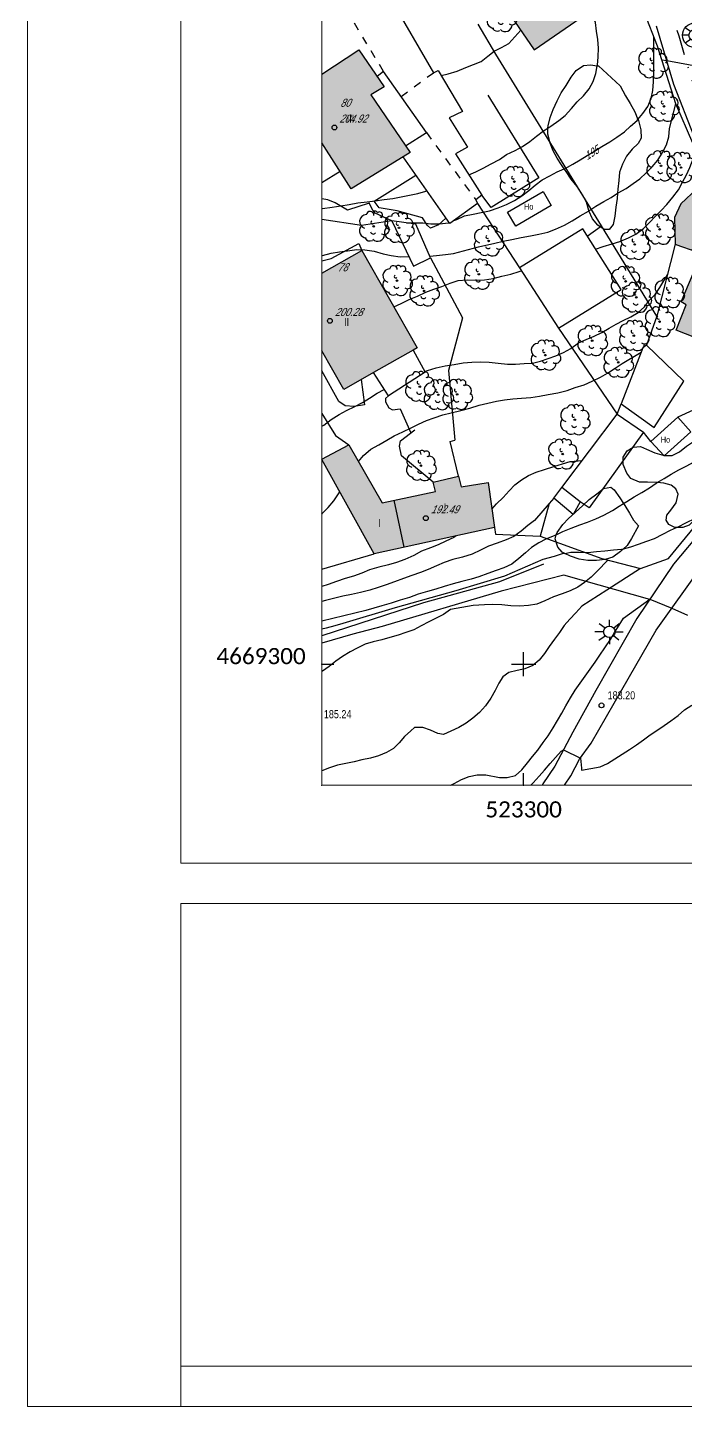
# Model space of a CAD drawing. Header units: metres. Extents: x 523239 to 523998, y 4669208 to 4669802.
# Drawn here: x 523238.5 to 523320, y 4669208 to 4669378.9 of the extents above; entities that cross this region are included whole.
import ezdxf
from ezdxf.enums import TextEntityAlignment as Align

# ---------------------------------------------------------------- set-up
doc = ezdxf.new("R2010")
doc.units = ezdxf.units.M
doc.header["$MEASUREMENT"] = 0
doc.header["$PDSIZE"] = -1
for name, pattern in [('CONTINU', [0, 0]), ('DISCONT', [2, 1, -1]), ('MORSE_D', [31.75, 12.7, -6.35, 0, -6.35, 0, -6.35])]:
    doc.linetypes.add(name, pattern=pattern)
for name, color, linetype in [('031006 Cota terreno', 9, 'Continuous'), ('031007 Cota edificio', 7, 'Continuous'), ('032011 Curva cada 1 m', 40, 'Continuous'), ('032015 Curva cada 5 m', 34, 'Continuous'), ('032022 Curva cada 1 m de baja fiabilidad', 40, 'Continuous'), ('032023 Curva cada 5 m de baja fiabilidad', 34, 'Continuous'), ('033006 Texto cota terreno', 9, 'Continuous'), ('033007 Texto cota edificio', 9, 'Continuous'), ('033015 Texto curva maestra', 42, 'Continuous'), ('042002 Arroyo', 4, 'Continuous'), ('052004 Porche Tejavana', 7, 'Continuous'), ('052006 Division alturas', 9, 'Continuous'), ('052016 Cobertizo', 7, 'Continuous'), ('052019 Cubierta edificio auxiliar', 9, 'DISCONT'), ('052020 Edificacion alero', 2, 'Continuous'), ('052024 Horreo', 7, 'Continuous'), ('052027 Edificacion por pie_alero', 2, 'Continuous'), ('053000 Textos varios', 7, 'Continuous'), ('053006 Texto altura edificio', 7, 'Continuous'), ('053009 Texto altura edificio predominante', 7, 'Continuous'), ('063002 Texto portal', 7, 'Continuous'), ('072001 Borde aglomerado u hormigon', 7, 'Continuous'), ('072003 Camino', 7, 'Continuous'), ('072027 Pavimento', 9, 'Continuous'), ('082001 Valla Alambrada', 7, 'ALAMBRADA'), ('082002 Muro Tapia', 6, 'Continuous'), ('082009 Linde Antigua', 104, 'Continuous'), ('101001 Arbol', 3, 'Continuous'), ('102002 Zona arbolada', 3, 'MASA'), ('141001 Farola baculo', 7, 'Continuous'), ('141002 Farola pie', 7, 'Continuous'), ('202001 Eje Calle', 254, 'MORSE_D'), ('990001 Sombreados', 7, 'Continuous'), ('992007 Cuadricula', 7, 'Continuous'), ('993007 Textos cuadricula', 7, 'Continuous')]:
    doc.layers.add(name, color=color, linetype=linetype)
doc.layers.add('992006 Lineas cajetin', color=7, linetype='Continuous', lineweight=0)
doc.styles.add('Legend', font='calibri.ttf')
doc.styles.get("Standard").update_dxf_attribs({"font": 'arial.ttf'})
doc.linetypes.add('ALAMBRADA', pattern='A,3,[131,GEOGRAMA.SHX,S=0.5,R=0,X=0,Y=0],3', length=6)
doc.linetypes.add('MASA', pattern='A,0.0001,[130,GEOGRAMA.SHX,S=0.5,R=180,X=0,Y=0],-2.9', length=2.9001)

# ---------------------------------------------------------------- blocks, each defined once
blk = doc.blocks.new('COTAP')
at = {"color": 0}
blk.add_circle((0, 0), 0.3, dxfattribs=at)
blk = doc.blocks.new('ARBOL')
at = {"color": 0}
blk.add_circle((0, 0), 0.0939, dxfattribs=at)
for centre, radius, start, end in [((-0.45, 1.37), 0.48, 359.2878, 173.6078), ((0.16, 1.55), 0.336, 23.1565, 160.4665), ((0.7, 1.41), 0.384, 301.578, 139.328), ((-0.9, 0.61), 0.852, 92.28, 254.58), ((-0.15, 0.51), 0.192, 119.14, 310.56), ((1.05, 0.46), 0.708, 319.8556, 114.7656), ((1.31, -0.4), 0.612, 235.5275, 62.0275), ((-0.89, -0.54), 0.888, 142.64, 266.54), ((-0.48, -1.08), 0.72, 213.78, 295.32), ((-0.06, -0.61), 0.336, 189.64, 323.88), ((0.48, -1), 0.852, 224.67, 0.24)]:
    blk.add_arc(centre, radius, start, end, dxfattribs=at)
blk = doc.blocks.new('FAROLAG')
at = {"color": 0}
for p, q in [((-0.71, 0), (-1.51, 0)), ((-1.17, 0.96), (-0.51, 0.49)), ((0, 0.71), (0, 1.51)), ((1.17, 0.95), (0.55, 0.45)), ((0.71, 0), (1.51, 0)), ((-1.17, -0.95), (-0.51, -0.48)), ((0, -0.71), (0, -1.51)), ((1.13, -1), (0.51, -0.49))]:
    blk.add_line(p, q, dxfattribs=at)
for radius in [1.51, 0.71]:
    blk.add_circle((0, 0), radius, dxfattribs=at)
blk = doc.blocks.new('FAROLA')
at = {"color": 0}
for p, q in [((-0.71, 0), (-1.79, 0)), ((-1.26, 1.02), (-0.51, 0.49)), ((0, 0.71), (0, 1.51)), ((1.21, 0.98), (0.55, 0.45)), ((0.71, 0), (1.71, 0)), ((-1.3, -1.04), (-0.51, -0.48)), ((0, -0.71), (0, -1.51)), ((1.17, -1.04), (0.51, -0.49))]:
    blk.add_line(p, q, dxfattribs=at)
blk.add_circle((0, 0), 0.71, dxfattribs=at)

msp = doc.modelspace()

# ---------------------------------------------------------------- hatches: boundary and pattern name
at = {"layer": '990001 Sombreados', "true_color": 0xafafaf}
for points in [[(523303.9, 4669390.49), (523305.35, 4669391.69), (523311.49, 4669383.21), (523301.3, 4669376.15), (523297.51, 4669381.66), (523300.9, 4669383.89), (523299.64, 4669385.81), (523304.65, 4669389.44)], [(523275, 4669373.13), (523279.58, 4669376.13), (523282.72, 4669371.57), (523281.06, 4669370.58), (523285.93, 4669363.43), (523278.64, 4669358.9), (523275, 4669364.62)], [(523332.31, 4669353.2), (523326.28, 4669356.34), (523323.45, 4669357.89), (523323.08, 4669359.68), (523321.54, 4669358.94), (523321.5, 4669358.96), (523319.48, 4669357.04), (523318.67, 4669355.37), (523318.79, 4669352.04), (523319.45, 4669351.81), (523320.86, 4669351.32), (523321.96, 4669353.03), (523324.05, 4669351.73), (523323.95, 4669351.53), (523333.52, 4669346.71), (523335.14, 4669350.23), (523331.98, 4669352.03)], [(523275, 4669348.44), (523279.97, 4669351.26), (523286.8, 4669339.19), (523286.31, 4669338.91), (523281.4, 4669336.13), (523277.71, 4669334.04), (523275, 4669338.83)], [(523322.96, 4669348.75), (523332.89, 4669344.84), (523329.84, 4669337.09), (523318.89, 4669341.4), (523320.13, 4669344.54), (523319.52, 4669344.91), (523321.59, 4669349.78), (523323.14, 4669349.21)], [(523275, 4669325.42), (523278.33, 4669327.2), (523282.47, 4669320.01), (523289.09, 4669321.42), (523288.8, 4669322.56), (523291.93, 4669323.28), (523292.28, 4669321.96), (523295.6, 4669322.51), (523296.38, 4669316.94), (523281.47, 4669313.68), (523275, 4669325.37)]]:
    msp.add_hatch(color=253, dxfattribs=at).paths.add_polyline_path(points, flags=0)

# ---------------------------------------------------------------- linework, layer by layer
at = {"layer": '032011 Curva cada 1 m'}
for points, elevation in [([(523309.13, 4669374.16), (523309.15, 4669374.26), (523309.23, 4669375.27), (523309.26, 4669376.36), (523309.2, 4669377.42), (523309.03, 4669378.47), (523308.91, 4669379.52), (523308.55, 4669380.5), (523308.39, 4669381.06)], 196), ([(523289.78, 4669372.96), (523290.67, 4669373.15), (523291.75, 4669373.48), (523292.83, 4669373.95), (523293.8, 4669374.32), (523294.73, 4669374.7), (523295.55, 4669375.37), (523296.35, 4669375.99), (523297.27, 4669376.42), (523298.17, 4669376.91), (523299.64, 4669378.57)], 197), ([(523324.67, 4669373.51), (523317.73, 4669374.77), (523317.13, 4669374.88)], 193), ([(523311.64, 4669358.36), (523311.73, 4669358.42), (523312.71, 4669358.96), (523313.56, 4669359.57), (523314.38, 4669360.15), (523315.19, 4669360.9), (523315.94, 4669361.62), (523316.63, 4669362.48), (523317.22, 4669363.42), (523317.68, 4669364.35), (523317.99, 4669365.37), (523318.05, 4669366.39), (523318.85, 4669369.45)], 194), ([(523293.23, 4669360.63), (523294.08, 4669361), (523294.98, 4669361.46), (523295.99, 4669362.02), (523296.99, 4669362.54), (523297.89, 4669363.15), (523298.94, 4669363.67), (523299.84, 4669364.18), (523300.75, 4669364.77), (523301.61, 4669365.44), (523302.46, 4669366.09), (523303.01, 4669366.45)], 196), ([(523308.9, 4669351.45), (523309.87, 4669351.76), (523310.95, 4669352.11), (523311.92, 4669352.37), (523313, 4669352.82), (523313.9, 4669353.29), (523314.83, 4669353.98), (523315.58, 4669354.76), (523316.29, 4669355.48), (523317.04, 4669356.24), (523317.76, 4669356.98), (523318.5, 4669357.9), (523319.19, 4669358.78), (523319.68, 4669359.75), (523320.16, 4669360.66), (523320.59, 4669361.57), (523321.39, 4669363.59)], 193), ([(523275, 4669356.48), (523275.1, 4669356.49), (523276.29, 4669356.63), (523277.37, 4669356.81), (523278.39, 4669356.97), (523279.44, 4669357.17), (523280.6, 4669357.31), (523281.6, 4669357.43), (523282.71, 4669357.58), (523283.78, 4669357.72), (523284.84, 4669357.94), (523285.86, 4669358.12), (523286.88, 4669358.34), (523287.88, 4669358.64), (523287.99, 4669358.68)], 196), ([(523288.4, 4669350.55), (523289.19, 4669350.64), (523290.31, 4669350.77), (523291.32, 4669350.89), (523294.42, 4669351.74), (523296.43, 4669352.17), (523297.48, 4669352.44), (523298.54, 4669352.64), (523299.69, 4669352.9), (523300.87, 4669353.1), (523301.88, 4669353.3), (523303, 4669353.55), (523303.96, 4669353.91), (523305.06, 4669354.41), (523306.01, 4669354.96), (523307, 4669355.57), (523308.03, 4669356.16), (523308.07, 4669356.19)], 194), ([(523275, 4669350.64), (523275.07, 4669350.67), (523276.14, 4669350.94), (523277.2, 4669351.12), (523278.2, 4669351.24), (523279.33, 4669351.38), (523280.33, 4669351.37), (523281.5, 4669351.2), (523282.6, 4669350.87), (523283.59, 4669350.67), (523284.7, 4669350.5), (523285.78, 4669350.53)], 194), ([(523283.92, 4669344.28), (523284.81, 4669344.7), (523285.82, 4669345.19), (523286.85, 4669345.63), (523287.88, 4669346.1), (523288.86, 4669346.47), (523289.86, 4669346.81), (523290.91, 4669347.22), (523291.89, 4669347.55), (523293.01, 4669347.65), (523294.14, 4669347.58), (523295.14, 4669347.62), (523296.24, 4669347.81), (523297.3, 4669348.09), (523298.43, 4669348.34), (523299.44, 4669348.68), (523299.71, 4669348.77)], 193), ([(523287.78, 4669336.27), (523288.11, 4669336.4), (523289.18, 4669336.74), (523290.26, 4669336.99), (523291.4, 4669337.16), (523292.5, 4669337.34), (523293.58, 4669337.42), (523294.66, 4669337.48), (523295.71, 4669337.43), (523296.86, 4669337.3), (523297.99, 4669337.18), (523299, 4669337.18), (523300.06, 4669337.28), (523301.11, 4669337.32), (523302.1, 4669337.57), (523303.05, 4669337.9), (523304, 4669338.23), (523304.95, 4669338.61), (523305.86, 4669339.14), (523306.78, 4669339.81), (523307.73, 4669340.22), (523308.73, 4669340.65), (523309.69, 4669341.11), (523310.58, 4669341.63), (523311.46, 4669342.12), (523312.35, 4669342.6), (523313.26, 4669343.06), (523314.17, 4669343.6), (523314.97, 4669344.27), (523315.59, 4669345.11), (523316.3, 4669345.83), (523316.86, 4669346.69), (523317.81, 4669348.24)], 192), ([(523279.54, 4669325.1), (523280.16, 4669325.85), (523281.06, 4669326.64), (523282.07, 4669327.19), (523283.07, 4669327.78), (523283.96, 4669328.28), (523285.03, 4669328.8), (523286.05, 4669329.29), (523286.97, 4669329.74), (523287.96, 4669330.18), (523288.93, 4669330.53), (523289.99, 4669330.89), (523291.01, 4669331.16), (523292.22, 4669331.43), (523293.32, 4669331.73), (523294.48, 4669332.08), (523295.57, 4669332.34), (523296.64, 4669332.58), (523297.62, 4669332.76), (523298.67, 4669332.88), (523299.75, 4669332.97), (523300.91, 4669333.06), (523301.98, 4669333.2), (523303.03, 4669333.44), (523304.22, 4669333.62), (523305.38, 4669333.91), (523306.4, 4669334.27), (523307.48, 4669334.62), (523308.49, 4669335.08), (523309.52, 4669335.59), (523310.41, 4669336.08), (523311.32, 4669336.67), (523312.21, 4669337.26), (523314.57, 4669338.67)], 191), ([(523275, 4669329.5), (523275.26, 4669329.64), (523276.16, 4669330.34), (523277.15, 4669330.96), (523278.05, 4669331.45), (523279.07, 4669331.95), (523280.03, 4669332.42), (523280.9, 4669332.98), (523281.87, 4669333.6), (523282.74, 4669334.05)], 192), ([(523275, 4669318.6), (523275.1, 4669318.7), (523275.8, 4669319.42), (523276.47, 4669320.23), (523277.14, 4669321.24), (523277.22, 4669321.36)], 191), ([(523312.36, 4669319.91), (523312.8, 4669320.18), (523313.68, 4669320.73), (523314.63, 4669321.27), (523315.58, 4669321.86), (523316.43, 4669322.43), (523316.56, 4669322.5)], 188), ([(523303.18, 4669319.9), (523301.34, 4669317.82), (523300.53, 4669317.17), (523299.7, 4669316.47), (523298.77, 4669315.83), (523297.85, 4669315.39), (523296.72, 4669315.01), (523295.64, 4669314.61), (523294.66, 4669314.12), (523293.63, 4669313.64), (523292.44, 4669313.28), (523291.21, 4669312.96), (523290.15, 4669312.61), (523289.2, 4669312.17), (523288.19, 4669311.72), (523287.23, 4669311.38), (523286.16, 4669311), (523285.12, 4669310.62), (523284.01, 4669310.22), (523282.95, 4669309.84), (523281.98, 4669309.49), (523280.93, 4669309.18), (523279.79, 4669308.88), (523278.66, 4669308.64), (523277.61, 4669308.44), (523276.6, 4669308.19), (523275.47, 4669307.91), (523275, 4669307.77)], 189), ([(523304.05, 4669316.03), (523303.87, 4669315.94), (523302.77, 4669315.51), (523301.87, 4669315.05), (523300.98, 4669314.46), (523300.23, 4669313.79), (523299.41, 4669313.09), (523298.53, 4669312.4), (523297.53, 4669311.94), (523296.58, 4669311.6), (523295.58, 4669311.23), (523294.45, 4669310.84), (523293.49, 4669310.54), (523292.33, 4669310.24), (523291.26, 4669309.94), (523290.15, 4669309.62), (523289.12, 4669309.29), (523288.07, 4669309.01), (523286.94, 4669308.66), (523285.88, 4669308.26), (523284.72, 4669307.92), (523283.57, 4669307.54), (523282.43, 4669307.24), (523280.46, 4669306.65), (523275, 4669305.34)], 188), ([(523312.37, 4669314.31), (523313.3, 4669314.55), (523314.25, 4669314.86), (523315.25, 4669315.23), (523316.23, 4669315.57), (523317.26, 4669316.1), (523318.19, 4669316.59), (523318.95, 4669316.94)], 187), ([(523305.12, 4669313.73), (523304.79, 4669313.66), (523303.77, 4669313.33), (523302.39, 4669312.98), (523297.62, 4669310.92), (523291.58, 4669309.09), (523284.08, 4669306.98), (523277.6, 4669305.04), (523276.6, 4669304.76), (523275.55, 4669304.48), (523275, 4669304.35)], 187), ([(523310.45, 4669312.9), (523309.13, 4669311.53), (523308.38, 4669310.78), (523307.55, 4669310.14), (523306.73, 4669309.54), (523305.76, 4669309.08), (523304.76, 4669308.73), (523303.7, 4669308.35), (523302.62, 4669307.86), (523301.64, 4669307.45), (523300.59, 4669307.26), (523299.49, 4669307.19), (523298.41, 4669307.21), (523297.29, 4669307.35), (523296.18, 4669307.4), (523295.16, 4669307.36), (523293.75, 4669307.27), (523290.93, 4669306.78), (523290.08, 4669306.17), (523289.18, 4669305.71), (523288.27, 4669305.25), (523287.32, 4669304.73), (523286.38, 4669304.26), (523285.42, 4669303.94), (523284.45, 4669303.61), (523283.44, 4669303.31), (523282.44, 4669303), (523281.35, 4669302.78), (523280.36, 4669302.49), (523279.39, 4669302), (523278.5, 4669301.53), (523277.57, 4669300.95), (523276.74, 4669300.35), (523275.9, 4669299.71), (523275.07, 4669299.14), (523275, 4669299.1)], 186), ([(523290.97, 4669285), (523291.38, 4669285.19), (523292.31, 4669285.69), (523293.24, 4669286.06), (523294.26, 4669286.28), (523295.33, 4669286.27), (523297.02, 4669285.97), (523297.98, 4669285.96), (523298.98, 4669286.19), (523299.78, 4669286.92), (523300.48, 4669287.75), (523301.11, 4669288.55), (523301.75, 4669289.35), (523302.41, 4669290.27), (523303.02, 4669291.12), (523303.65, 4669292.09), (523304.18, 4669293), (523304.72, 4669293.93), (523305.24, 4669294.83), (523305.79, 4669295.81), (523306.4, 4669296.78), (523307.02, 4669297.63), (523307.61, 4669298.53), (523308.23, 4669299.39), (523308.86, 4669300.23), (523309.44, 4669301.11), (523310.05, 4669302.03), (523310.76, 4669303.05), (523311.27, 4669303.91), (523311.83, 4669304.82), (523312.38, 4669305.71), (523315.64, 4669308.05), (523318.35, 4669306.93), (523320.29, 4669306.06)], 184), ([(523300.91, 4669285), (523301.2, 4669285.3), (523301.93, 4669286.1), (523302.59, 4669286.86), (523303.28, 4669287.67), (523303.93, 4669288.45), (523304.63, 4669289.2), (523304.95, 4669289.38), (523307.03, 4669288.34), (523307.15, 4669287.09), (523307.18, 4669286.86), (523309.49, 4669287.27), (523310.41, 4669287.67), (523311.28, 4669288.28), (523312.2, 4669288.85), (523313.12, 4669289.42), (523313.99, 4669290.01), (523314.85, 4669290.61), (523315.68, 4669291.22), (523316.52, 4669291.79), (523317.41, 4669292.38), (523318.24, 4669292.99), (523319.13, 4669293.64), (523319.93, 4669294.32), (523320.83, 4669294.92)], 183)]:
    msp.add_lwpolyline(points, dxfattribs=dict(at, elevation=elevation))
at = {"layer": '032015 Curva cada 5 m'}
for points, elevation in [([(523314.16, 4669367.49), (523314.78, 4669368.24), (523315.37, 4669369.1), (523315.8, 4669370.12), (523316.02, 4669371.12), (523316.09, 4669372.16), (523316.13, 4669373.18), (523316.15, 4669377.73)], 195), ([(523291.35, 4669354.97), (523291.73, 4669355.13), (523292.68, 4669355.56), (523293.73, 4669355.79), (523294.72, 4669355.98), (523295.78, 4669356.18), (523296.83, 4669356.56), (523297.87, 4669356.97), (523298.87, 4669357.48), (523299.77, 4669358.04), (523300.66, 4669358.69), (523301.44, 4669359.36), (523302.29, 4669360.04), (523303.23, 4669360.54), (523304.16, 4669361.04), (523305.02, 4669361.39)], 195), ([(523285.48, 4669354.69), (523286.49, 4669354.68), (523287.52, 4669354.68), (523288.52, 4669354.59), (523289.59, 4669354.58), (523290.69, 4669354.7), (523290.75, 4669354.73)], 195), ([(523296.06, 4669319.22), (523296.64, 4669319.88), (523297.46, 4669320.65), (523298.2, 4669321.48), (523298.92, 4669322.24), (523299.72, 4669322.86), (523300.59, 4669323.4), (523301.56, 4669323.81), (523302.59, 4669324.14), (523303.73, 4669324.49), (523304.8, 4669324.82), (523305.76, 4669325.11), (523307.25, 4669325.25)], 190), ([(523291.65, 4669315.91), (523291.35, 4669315.69), (523290.38, 4669315.24), (523289.41, 4669314.8), (523288.45, 4669314.42), (523287.35, 4669314.01), (523286.39, 4669313.48), (523285.29, 4669312.96), (523284.23, 4669312.59), (523283.26, 4669312.33), (523282.07, 4669312.01), (523280.92, 4669311.68), (523279.94, 4669311.27), (523278.93, 4669310.92), (523277.89, 4669310.63), (523276.81, 4669310.24), (523275.77, 4669309.86), (523275, 4669309.64)], 190), ([(523314.48, 4669311.85), (523310.31, 4669309.17), (523307.21, 4669307.17), (523306.48, 4669306.37), (523305.74, 4669305.59), (523305.04, 4669304.78), (523304.43, 4669303.91), (523303.83, 4669303.08), (523303.17, 4669302.17), (523302.58, 4669301.33), (523301.92, 4669300.5), (523301.14, 4669299.84), (523300.16, 4669299.43), (523299.19, 4669299.2), (523298.18, 4669298.95), (523297.43, 4669298.42), (523296.94, 4669297.63), (523296.48, 4669296.72), (523295.93, 4669295.79), (523295.26, 4669294.84), (523294.53, 4669294.02), (523293.72, 4669293.31), (523292.89, 4669292.68), (523291.96, 4669292.15), (523291, 4669291.69), (523290.06, 4669291.3), (523289.39, 4669291.4), (523288.48, 4669291.83), (523287.51, 4669292.14), (523286.5, 4669292.13), (523286.01, 4669291.74), (523285.24, 4669291.04), (523284.58, 4669290.24), (523283.87, 4669289.53), (523283, 4669289.04), (523282.01, 4669288.65), (523281.04, 4669288.35), (523279.97, 4669288.13), (523278.99, 4669287.89), (523277.99, 4669287.67), (523276.95, 4669287.5), (523275.93, 4669287.17), (523275, 4669286.78)], 185)]:
    msp.add_lwpolyline(points, dxfattribs=dict(at, elevation=elevation))
at = {"layer": '032022 Curva cada 1 m de baja fiabilidad'}
for points, elevation in [([(523303.01, 4669366.45), (523303.37, 4669366.7), (523304.35, 4669367.37), (523305.14, 4669367.99), (523305.94, 4669368.88), (523306.64, 4669369.7), (523307.4, 4669370.43), (523308.1, 4669371.32), (523308.61, 4669372.22), (523308.96, 4669373.2), (523309.13, 4669374.16)], 196), ([(523308.07, 4669356.19), (523308.95, 4669356.75), (523309.93, 4669357.34), (523310.83, 4669357.85), (523311.64, 4669358.36)], 194), ([(523316.56, 4669322.5), (523317.41, 4669323.02), (523318.28, 4669323.55), (523319.21, 4669324.1), (523320.13, 4669324.56), (523321.13, 4669325.06), (523322.03, 4669325.66), (523322.82, 4669326.35), (523323.81, 4669326.95), (523324.71, 4669327.59), (523325.6, 4669328.19), (523326.51, 4669328.83), (523327.4, 4669329.55), (523328.18, 4669330.3), (523329, 4669330.95), (523329.8, 4669331.72), (523331.26, 4669332.71)], 188), ([(523304.05, 4669316.03), (523304.85, 4669316.45), (523305.89, 4669316.87), (523306.96, 4669317.25), (523307.92, 4669317.6), (523308.95, 4669318), (523309.94, 4669318.46), (523311.01, 4669319.05), (523311.85, 4669319.6), (523312.36, 4669319.91)], 188), ([(523318.95, 4669316.94), (523319.14, 4669317.03), (523320.09, 4669317.53), (523321.31, 4669318.1)], 187), ([(523305.12, 4669313.73), (523305.85, 4669313.89), (523306.86, 4669313.88), (523307.94, 4669313.84), (523309.02, 4669313.95), (523310.04, 4669314.05), (523311.12, 4669314.16), (523312.14, 4669314.25), (523312.37, 4669314.31)], 187)]:
    msp.add_lwpolyline(points, dxfattribs=dict(at, elevation=elevation))
at = {"layer": '032023 Curva cada 5 m de baja fiabilidad', "elevation": 195}
msp.add_lwpolyline([(523305.02, 4669361.39), (523305.14, 4669361.44), (523306.09, 4669361.98), (523306.99, 4669362.49), (523307.88, 4669363.03), (523308.76, 4669363.59), (523309.68, 4669364.17), (523310.67, 4669364.75), (523311.56, 4669365.32), (523312.51, 4669365.96), (523313.24, 4669366.66), (523314.08, 4669367.39), (523314.16, 4669367.49)], dxfattribs=at)
at = {"layer": '042002 Arroyo', "flags": 128}
msp.add_lwpolyline([(523302.48, 4669312.38), (523297, 4669310.19), (523287.6, 4669307.58), (523275, 4669303.51)], dxfattribs=at)
at = {"layer": '052004 Porche Tejavana', "flags": 128}
for points in [[(523299.48, 4669349.12), (523304.32, 4669341.63), (523312.07, 4669346.43), (523307.33, 4669353.94), (523299.48, 4669349.12)], [(523286.31, 4669338.91), (523287.81, 4669336.21), (523283.25, 4669333.25), (523281.4, 4669336.13)], [(523303.74, 4669320.57), (523304.72, 4669321.88)], [(523307.02, 4669320.13), (523306.13, 4669318.55), (523303.74, 4669320.57)]]:
    msp.add_lwpolyline(points, dxfattribs=at)
at = {"layer": '052006 Division alturas', "flags": 128}
msp.add_lwpolyline([(523285.19, 4669314.49), (523283.98, 4669320.33)], dxfattribs=at)
at = {"layer": '052016 Cobertizo', "flags": 128}
for points in [[(523283.49, 4669382.5), (523288.82, 4669373.31), (523289.41, 4669373.59), (523292.41, 4669368.5), (523290.76, 4669367.73), (523293.04, 4669364.07), (523291.56, 4669363.26), (523294.83, 4669358.12), (523294.06, 4669357.55), (523294.27, 4669357.1), (523290.84, 4669354.6), (523285.06, 4669362.89)], [(523285.37, 4669364.25), (523287.96, 4669365.89), (523282.66, 4669373.45), (523281.85, 4669372.84)], [(523277.27, 4669361.05), (523275, 4669359.67)], [(523288.48, 4669350.38), (523286.65, 4669354.52), (523283.69, 4669354.95), (523286.34, 4669349.34), (523288.48, 4669350.38)], [(523315.21, 4669339.55), (523314.77, 4669339.2), (523312.1, 4669332.27), (523316.18, 4669329.34), (523319.86, 4669335.06), (523315.21, 4669339.55)], [(523304.72, 4669321.88), (523311.57, 4669331), (523314.85, 4669328.75), (523308.12, 4669319.36), (523307.02, 4669320.13)], [(523307.02, 4669320.13), (523304.72, 4669321.88)]]:
    msp.add_lwpolyline(points, dxfattribs=at)
at = {"layer": '052019 Cubierta edificio auxiliar', "flags": 128}
for points in [[(523282.66, 4669373.45), (523278.75, 4669379.92)], [(523284.83, 4669370.35), (523288.82, 4669373.31)], [(523287.96, 4669365.89), (523294.06, 4669357.55)]]:
    msp.add_lwpolyline(points, dxfattribs=at)
at = {"layer": '052020 Edificacion alero', "flags": 128}
for points in [[(523299.64, 4669385.81), (523300.9, 4669383.89), (523297.51, 4669381.66), (523301.3, 4669376.15), (523311.49, 4669383.21), (523305.35, 4669391.69), (523303.9, 4669390.49)], [(523275, 4669373.13), (523279.58, 4669376.13), (523282.72, 4669371.57), (523281.06, 4669370.58), (523285.93, 4669363.43)], [(523285.93, 4669363.43), (523278.64, 4669358.9), (523275, 4669364.62)], [(523275, 4669325.42), (523278.33, 4669327.2), (523282.47, 4669320.01), (523289.09, 4669321.42), (523288.8, 4669322.56), (523291.93, 4669323.28), (523292.28, 4669321.96), (523295.6, 4669322.51), (523296.38, 4669316.94)], [(523296.38, 4669316.94), (523281.47, 4669313.68), (523275, 4669325.37)]]:
    msp.add_lwpolyline(points, dxfattribs=at)
at = {"layer": '052024 Horreo', "flags": 128}
for points in [[(523298.01, 4669356.02), (523302.4, 4669358.59), (523303.41, 4669356.86), (523299.03, 4669354.29), (523298.01, 4669356.02)], [(523315.77, 4669327.61), (523319.09, 4669330.6), (523320.71, 4669328.79), (523317.39, 4669325.81), (523315.77, 4669327.61)]]:
    msp.add_lwpolyline(points, dxfattribs=at)
at = {"layer": '052027 Edificacion por pie_alero', "flags": 128}
for points in [[(523323.08, 4669359.68), (523321.54, 4669358.94), (523321.5, 4669358.96), (523319.48, 4669357.04), (523318.67, 4669355.37), (523318.79, 4669352.04), (523319.45, 4669351.81), (523320.86, 4669351.32), (523321.96, 4669353.03), (523324.05, 4669351.73), (523323.95, 4669351.53), (523333.52, 4669346.71), (523335.14, 4669350.23), (523331.98, 4669352.03), (523332.31, 4669353.2)], [(523275, 4669348.44), (523279.97, 4669351.26)], [(523279.97, 4669351.26), (523286.8, 4669339.19), (523286.31, 4669338.91), (523281.4, 4669336.13), (523277.71, 4669334.04), (523275, 4669338.83)], [(523322.96, 4669348.75), (523332.89, 4669344.84), (523329.84, 4669337.09), (523318.89, 4669341.4), (523320.13, 4669344.54), (523319.52, 4669344.91), (523321.59, 4669349.78), (523323.14, 4669349.21), (523322.96, 4669348.75)]]:
    msp.add_lwpolyline(points, dxfattribs=at)
at = {"layer": '072001 Borde aglomerado u hormigon', "flags": 128}
msp.add_lwpolyline([(523365.01, 4669370.49), (523363.69, 4669371.56), (523359.95, 4669366.49), (523354.31, 4669359.66), (523344.25, 4669349.92), (523343.37, 4669349.64), (523342.24, 4669349.57), (523337.67, 4669351.07), (523331.81, 4669354.19), (523326.98, 4669356.87), (523323.64, 4669359.94), (523321.12, 4669365.42), (523318.59, 4669371.86), (523316.44, 4669379.09)], dxfattribs=at)
at = {"layer": '072003 Camino', "flags": 128}
for points in [[(523338.28, 4669348.21), (523338.96, 4669348.58), (523339.25, 4669348.38), (523339.28, 4669347.94), (523339.16, 4669347.39), (523338.19, 4669344.2), (523335.63, 4669337.95), (523332.78, 4669331.83), (523330.36, 4669326.96), (523325.91, 4669321.15), (523318.58, 4669312.41), (523314.04, 4669305.67), (523308.94, 4669296.75), (523306.11, 4669291.58), (523303.88, 4669287.35), (523302.39, 4669285.16), (523302.28, 4669285)], [(523305.07, 4669285), (523305.86, 4669286.16), (523306.94, 4669288.21), (523308.35, 4669290.2), (523312.15, 4669296.81), (523316.42, 4669304.21), (523322.1, 4669312.19), (523329.2, 4669320.06)]]:
    msp.add_lwpolyline(points, dxfattribs=at)
at = {"layer": '072027 Pavimento', "flags": 128}
for points in [[(523284.32, 4669356.2), (523282.12, 4669356.56), (523281.5, 4669357.4), (523286.65, 4669360.61)], [(523283.69, 4669354.95), (523281.62, 4669355.89), (523281.32, 4669356.26), (523280.88, 4669357.13), (523278.16, 4669356.28), (523276.67, 4669357.18), (523275.73, 4669357.55), (523275, 4669357.67)], [(523275, 4669350), (523276.17, 4669350.28), (523279.57, 4669352.12), (523279.97, 4669351.26)], [(523279.88, 4669335.27), (523280.3, 4669332.15), (523278.99, 4669331.94), (523277.91, 4669332.01), (523277.11, 4669332.54), (523275, 4669336.36)], [(523283.25, 4669333.25), (523282.9, 4669332.93), (523282.87, 4669332.52), (523283.32, 4669331.76), (523283.74, 4669331.52), (523284.7, 4669331.66), (523286.03, 4669328.68)], [(523328.85, 4669327.04), (523320.99, 4669331.49), (523319.09, 4669330.6)], [(523275, 4669331.07), (523276.68, 4669328.33), (523278.33, 4669327.2)], [(523315.77, 4669327.61), (523314.85, 4669328.75)]]:
    msp.add_lwpolyline(points, dxfattribs=at)
at = {"layer": '082001 Valla Alambrada', "flags": 128}
for points in [[(523283.69, 4669354.95), (523279.9, 4669354.37), (523275, 4669355.12)], [(523288.48, 4669350.38), (523292.44, 4669342.92), (523290.68, 4669336.38), (523291.47, 4669327.75)], [(523296.38, 4669316.94), (523296.5, 4669316.12), (523302.06, 4669315.87)], [(523275, 4669311.76), (523281.47, 4669313.68)]]:
    msp.add_lwpolyline(points, dxfattribs=at)
at = {"layer": '082002 Muro Tapia', "flags": 128}
for points in [[(523323.08, 4669359.68), (523318.85, 4669369.45), (523316.59, 4669376.6), (523313.35, 4669384.91)], [(523309.64, 4669354.32), (523296.57, 4669375.62), (523294.36, 4669379.32)], [(523295.56, 4669370.53), (523301.88, 4669360.26), (523295.98, 4669356.59), (523294.83, 4669358.12)], [(523294.27, 4669357.1), (523299.48, 4669349.12)], [(523290.37, 4669355.28), (523289.44, 4669354.45), (523288.47, 4669354.04), (523288.11, 4669354.35), (523287.49, 4669355.33), (523284.32, 4669356.2)], [(523307.89, 4669353.05), (523309.64, 4669354.32)], [(523316.5, 4669343.14), (523309.64, 4669354.32)], [(523318.79, 4669352.04), (523316.5, 4669343.14)], [(523303.74, 4669320.57), (523303.18, 4669319.9), (523302.06, 4669315.87), (523309.69, 4669313.1), (523314.48, 4669311.85), (523317.93, 4669313.1), (523325.21, 4669321.95), (523329.84, 4669328.42), (523333.66, 4669335.62), (523338.3, 4669346.56), (523338.28, 4669348.21)], [(523304.32, 4669341.63), (523311.57, 4669331), (523312.1, 4669332.27)], [(523316.5, 4669343.14), (523315.21, 4669339.55)], [(523288.8, 4669322.56), (523284.89, 4669325.82), (523284.61, 4669327.03), (523284.74, 4669327.66), (523286.52, 4669329.06)], [(523291.93, 4669323.28), (523290.88, 4669327.61), (523291.47, 4669327.75)]]:
    msp.add_lwpolyline(points, dxfattribs=at)
at = {"layer": '082009 Linde Antigua', "flags": 128}
msp.add_lwpolyline([(523315.63, 4669308.03), (523304.97, 4669311.02), (523297.22, 4669309.06), (523282.49, 4669304.67), (523278.84, 4669303.71), (523275, 4669302.6)], dxfattribs=at)
at = {"layer": '102002 Zona arbolada', "flags": 128}
for points in [[(523311.95, 4669371.69), (523312.61, 4669370.45), (523313.21, 4669369.5), (523313.79, 4669368.47), (523314.16, 4669367.49), (523314.22, 4669367.37), (523314.52, 4669366.21), (523314.54, 4669365.21), (523314.2, 4669364.53), (523313.43, 4669363.83), (523312.75, 4669362.96), (523312.26, 4669361.95), (523311.87, 4669360.96), (523311.78, 4669359.95), (523311.69, 4669358.89), (523311.64, 4669358.36), (523311.58, 4669357.71), (523311.44, 4669356.66), (523311.3, 4669355.53), (523311.08, 4669354.5), (523310.6, 4669353.88), (523309.98, 4669353.89), (523309.2, 4669354.41), (523308.54, 4669355.18), (523308.07, 4669356.19), (523308.07, 4669356.21), (523307.79, 4669357.26), (523307.28, 4669358.16), (523306.63, 4669359.19), (523305.88, 4669360.13), (523305.26, 4669361.05), (523305.02, 4669361.39), (523304.69, 4669361.88), (523304.14, 4669362.72), (523303.64, 4669363.62), (523303.28, 4669364.59), (523302.98, 4669365.69), (523303.01, 4669366.45), (523303.02, 4669366.71), (523303.28, 4669367.74), (523303.66, 4669368.76), (523304.16, 4669369.82), (523304.65, 4669370.8), (523305.25, 4669371.74), (523305.89, 4669372.76), (523306.5, 4669373.59), (523307.43, 4669374.19), (523308.27, 4669374.28), (523309.13, 4669374.16), (523309.29, 4669374.15), (523311.95, 4669371.69)], [(523331.54, 4669332.34), (523330.78, 4669331.53), (523330.19, 4669330.51), (523329.53, 4669329.57), (523328.97, 4669328.53), (523328.57, 4669327.53), (523328.58, 4669326.54), (523328.31, 4669325.52), (523327.75, 4669324.71), (523326.94, 4669323.9), (523326.12, 4669323.25), (523325.17, 4669322.74), (523324.32, 4669322.11), (523323.46, 4669321.44), (523322.64, 4669320.81), (523322.11, 4669319.97), (523321.78, 4669318.96), (523321.31, 4669318.1), (523321.25, 4669317.99), (523320.51, 4669317.21), (523319.72, 4669316.92), (523318.95, 4669316.94), (523318.73, 4669316.95), (523317.97, 4669317.33), (523317.66, 4669317.86), (523317.76, 4669318.48), (523318.22, 4669319.08), (523318.88, 4669319.98), (523319.13, 4669321.07), (523318.86, 4669321.73), (523318.27, 4669322.2), (523317.37, 4669322.43), (523316.56, 4669322.5), (523316.36, 4669322.53), (523315.36, 4669322.54), (523314.34, 4669322.57), (523313.29, 4669323.01), (523312.8, 4669323.67), (523312.31, 4669324.75), (523312.33, 4669325.64), (523312.81, 4669326.44), (523313.58, 4669326.91), (523314.49, 4669326.96), (523315.23, 4669326.64), (523316.27, 4669326.21), (523317.41, 4669325.86), (523318.42, 4669325.86), (523319.3, 4669326.32), (523320.19, 4669327.02), (523321.04, 4669327.61), (523321.85, 4669328.27), (523322.33, 4669329.16), (523322.37, 4669330.07), (523322.21, 4669331.1), (523321.99, 4669332.23), (523322.08, 4669333.35), (523322.47, 4669334.48), (523323.14, 4669335.52), (523323.88, 4669336.34), (523324.75, 4669336.96), (523325.75, 4669337.23), (523326.67, 4669337.08), (523327.64, 4669336.77), (523328.65, 4669336.27), (523329.42, 4669335.56), (523329.75, 4669334.79), (523331.26, 4669332.71), (523331.54, 4669332.34)], [(523314.22, 4669317.14), (523313.36, 4669315.56), (523312.81, 4669314.71), (523312.37, 4669314.31), (523311.99, 4669313.96), (523311.07, 4669313.26), (523310.12, 4669312.98), (523309.04, 4669312.86), (523307.97, 4669312.86), (523306.87, 4669313.01), (523305.82, 4669313.4), (523305.12, 4669313.73), (523304.79, 4669313.89), (523304.25, 4669314.52), (523303.9, 4669315.55), (523304.05, 4669316.03), (523304.14, 4669316.31), (523304.87, 4669317.32), (523305.57, 4669318.07), (523306.44, 4669318.85), (523307.3, 4669319.61), (523308.12, 4669320.39), (523309.05, 4669321.12), (523309.9, 4669321.77), (523310.82, 4669321.92), (523311.23, 4669321.6), (523311.93, 4669320.62), (523312.36, 4669319.91), (523312.53, 4669319.66), (523313.12, 4669318.71), (523313.62, 4669317.83), (523314.22, 4669317.14)]]:
    msp.add_lwpolyline(points, dxfattribs=at)
at = {"layer": '202001 Eje Calle', "ltscale": 0.25, "flags": 128}
msp.add_lwpolyline([(523537.63, 4669285), (523530.38, 4669288.6), (523525.53, 4669293.4), (523522.85, 4669299.37), (523522.81, 4669300), (523522.42, 4669306.03), (523522.79, 4669316.21), (523524.53, 4669326.61), (523525.53, 4669334.29), (523525.53, 4669343.82), (523525.22, 4669351.79), (523524.23, 4669361.72), (523523.48, 4669370.87), (523522.11, 4669379.4), (523521.01, 4669387.82), (523519.53, 4669401.67), (523517.47, 4669410.51), (523514.86, 4669414.25), (523511.06, 4669416.99), (523506.09, 4669423.28), (523495.4, 4669437.31), (523487.5, 4669446.46), (523480.42, 4669454.16), (523470.34, 4669465.67), (523465.49, 4669470.22), (523461.26, 4669472.83), (523458.02, 4669473.89), (523454.04, 4669474.7), (523451.98, 4669474.52), (523449, 4669473.77), (523444.49, 4669469.23), (523434.1, 4669454.22), (523430.55, 4669448.5), (523428.12, 4669444.76), (523421.17, 4669436.5), (523417.75, 4669433.52), (523413.53, 4669431.15), (523400.78, 4669424.68), (523392.46, 4669420.97), (523387.18, 4669418.94), (523382.56, 4669416.7), (523380.32, 4669413.06), (523376.26, 4669403.67), (523371.22, 4669390.25), (523367.44, 4669382.83), (523364.36, 4669377.79), (523359.04, 4669369.94), (523354, 4669363.08), (523348.54, 4669357.19), (523344.2, 4669354.39), (523340.28, 4669353.13), (523337.06, 4669353.83), (523332.02, 4669356.35), (523328.8, 4669358.59), (523325.86, 4669361.4), (523323.89, 4669364.79), (523321.61, 4669369.72), (523319.26, 4669377.85), (523316.52, 4669385.22), (523313.48, 4669390.91), (523308.55, 4669395.62), (523303.95, 4669399.61), (523296.43, 4669404.7), (523293.09, 4669406.68), (523288.6, 4669411.54), (523284.5, 4669417.01), (523281.39, 4669422.64), (523280.25, 4669427.12), (523279.79, 4669432.89), (523281.24, 4669442.64), (523283.21, 4669453.66), (523284.28, 4669462.39), (523285.61, 4669467.18)], dxfattribs=at)
at = {"layer": '992006 Lineas cajetin'}
msp.add_line((523257.55, 4669213), (523257.55, 4669208), dxfattribs=at)
for points in [[(523238.55, 4669802), (523997.55, 4669802), (523997.55, 4669208), (523238.55, 4669208)], [(523257.54, 4669797), (523992.55, 4669797), (523992.55, 4669275.32), (523257.54, 4669275.32)], [(523257.55, 4669270.32), (523992.55, 4669270.32), (523992.55, 4669213), (523257.55, 4669213)]]:
    msp.add_lwpolyline(points, close=True, dxfattribs=at)
for points in [[(523275, 4669285), (523275, 4669785)], [(523975, 4669285), (523275, 4669285)]]:
    msp.add_lwpolyline(points, dxfattribs=at)
at = {"layer": '992006 Lineas cajetin', "linetype": 'CONTINU'}
msp.add_point((523275, 4669285), dxfattribs=at)
at = {"layer": '992007 Cuadricula'}
for points in [[(523300, 4669298.5), (523300, 4669301.5)], [(523275, 4669300), (523276.5, 4669300)], [(523298.5, 4669300), (523301.5, 4669300)], [(523300, 4669285), (523300, 4669286.5)]]:
    msp.add_lwpolyline(points, dxfattribs=at)
at = {"layer": '993007 Textos cuadricula'}
for p in [(523275, 4669300), (523300, 4669285)]:
    msp.add_point(p, dxfattribs=at)

# ---------------------------------------------------------------- block references
at = {"layer": '031006 Cota terreno'}
msp.add_blockref('COTAP', (523309.65, 4669294.89, 183.2), dxfattribs=at)
at = {"layer": '031007 Cota edificio'}
for p in [(523276.56, 4669366.52, 204.92), (523276, 4669342.55, 200.28), (523287.88, 4669318.09, 192.49)]:
    msp.add_blockref('COTAP', p, dxfattribs=at)
at = {"layer": '101001 Arbol'}
for p in [(523297.24, 4669380.25), (523316.01, 4669374.48), (523317.38, 4669369.13), (523317.02, 4669361.76), (523319.51, 4669361.55), (523298.85, 4669359.81), (523281.43, 4669354.26), (523284.55, 4669354.08), (523316.85, 4669353.89), (523295.66, 4669352.45), (523313.77, 4669352.02), (523294.45, 4669348.33), (523284.32, 4669347.54), (523312.63, 4669347.44), (523287.67, 4669346.26), (523313.96, 4669345.46), (523318.03, 4669346.04), (523316.84, 4669342.45), (523308.49, 4669340.1), (523313.65, 4669340.72), (523302.69, 4669338.3), (523311.72, 4669337.4), (523287.14, 4669334.4), (523289.43, 4669333.39), (523291.77, 4669333.43), (523306.34, 4669330.29), (523304.84, 4669326.04), (523287.27, 4669324.61)]:
    msp.add_blockref('ARBOL', p, dxfattribs=at)
at = {"layer": '141001 Farola baculo'}
msp.add_blockref('FAROLAG', (523321.19, 4669377.95), dxfattribs=at)
at = {"layer": '141002 Farola pie'}
msp.add_blockref('FAROLA', (523310.62, 4669304), dxfattribs=at)

# ---------------------------------------------------------------- texts
at = {"layer": '033006 Texto cota terreno', "width": 0.8}
for s, p in [('183.20', (523310.4, 4669295.64, 183.2)), ('185.24', (523275.25, 4669293.3, 185.23))]:
    msp.add_text(s, height=1, dxfattribs=at).set_placement(p)
at = {"layer": '033007 Texto cota edificio', "oblique": 25, "width": 0.8}
for s, p in [('204.92', (523277.16, 4669367.12, 204.92)), ('200.28', (523276.6, 4669343.15, 200.28)), ('192.49', (523288.48, 4669318.69, 192.49))]:
    msp.add_text(s, height=1, dxfattribs=at).set_placement(p)
at = {"layer": '033015 Texto curva maestra', "oblique": 25, "width": 0.8}
msp.add_text('195', height=1, rotation=32.47, dxfattribs=at).set_placement((523308.38, 4669363.35, 195), align=Align.MIDDLE_CENTER)
at = {"layer": '053000 Textos varios', "width": 0.8}
for p in [(523300.05, 4669356.34), (523316.99, 4669327.45)]:
    msp.add_text('Ho', height=0.75, dxfattribs=at).set_placement(p)
at = {"layer": '053006 Texto altura edificio', "width": 0.8}
msp.add_text('I', height=1, dxfattribs=at).set_placement((523281.96, 4669317))
at = {"layer": '053009 Texto altura edificio predominante', "width": 0.8}
for s, p in [('III', (523278.08, 4669367.11)), ('I', (523290.11, 4669318.93))]:
    msp.add_text(s, height=1, dxfattribs=at).set_placement(p)
msp.add_text('II', height=1, rotation=359.99, dxfattribs=at).set_placement((523277.76, 4669341.9))
at = {"layer": '063002 Texto portal', "oblique": 25, "width": 0.8}
for s, p in [('80', (523277.26, 4669369.08)), ('78', (523276.93, 4669348.7))]:
    msp.add_text(s, height=1, dxfattribs=at).set_placement(p)
at = {"layer": '993007 Textos cuadricula', "style": 'Legend'}
msp.add_text('4669300', height=2, dxfattribs=at).set_placement((523273, 4669300), align=Align.RIGHT)
msp.add_text('523300', height=2, dxfattribs=at).set_placement((523300, 4669281), align=Align.CENTER)

doc.saveas('drawing.dxf')
